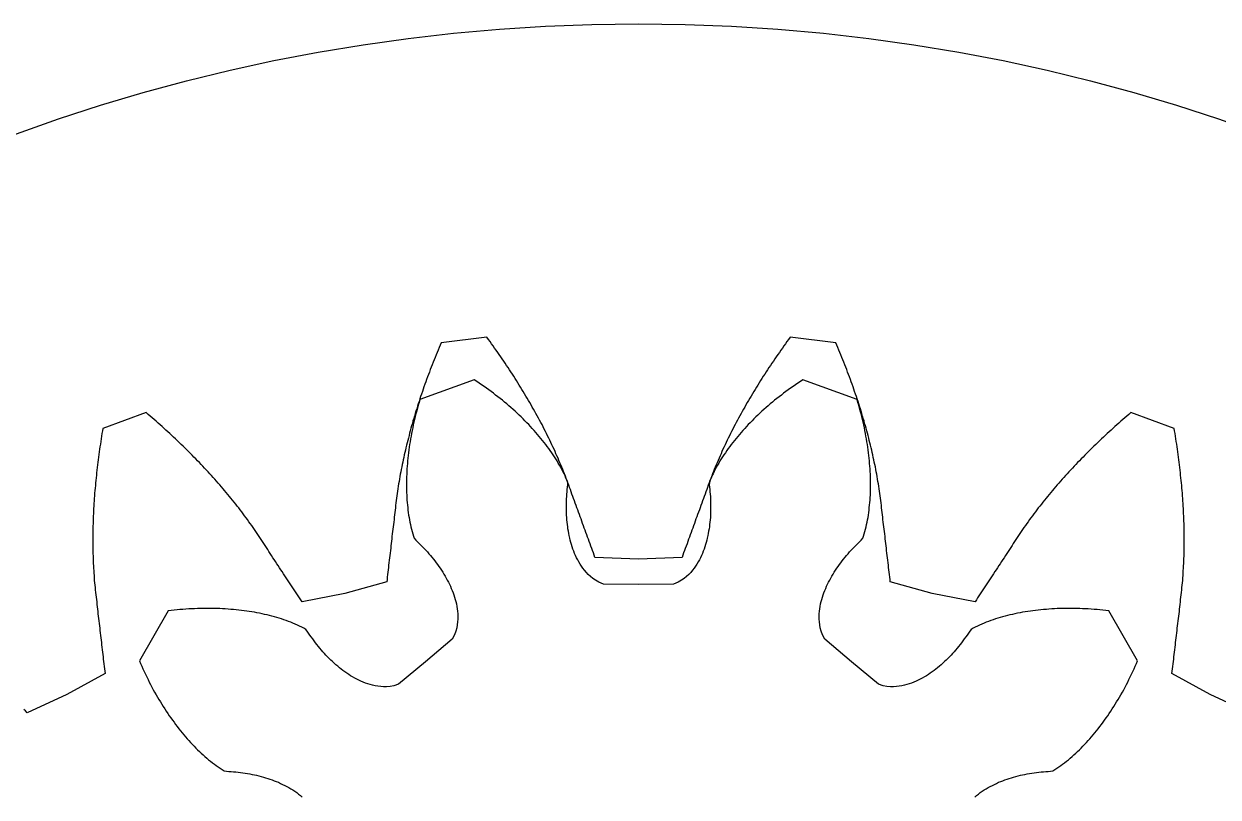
# Model space of a CAD drawing. Header units: metres. Extents: x -17.8 to 17.8, y -17.8 to 17.8.
# Drawn here: x -6.03 to 5.69, y 10.16 to 17.75 of the extents above; entities that cross this region are included whole.
import ezdxf

# ---------------------------------------------------------------- set-up
doc = ezdxf.new("R2010")
doc.units = ezdxf.units.M

msp = doc.modelspace()

# ---------------------------------------------------------------- linework, layer by layer
for points in [[(5.998, 10.992), (5.61, 11.17), (5.61, 11.17), (5.235, 11.376), (5.238, 11.399), (5.241, 11.423), (5.244, 11.446), (5.246, 11.47), (5.249, 11.493), (5.252, 11.517), (5.254, 11.54), (5.257, 11.564), (5.26, 11.587), (5.263, 11.61), (5.265, 11.634), (5.268, 11.657), (5.271, 11.681), (5.274, 11.704), (5.276, 11.728), (5.279, 11.751), (5.282, 11.775), (5.285, 11.798), (5.287, 11.821), (5.29, 11.845), (5.293, 11.868), (5.296, 11.892), (5.298, 11.915), (5.301, 11.938), (5.304, 11.962), (5.307, 11.985), (5.309, 12.009), (5.312, 12.032), (5.315, 12.055), (5.317, 12.079), (5.32, 12.102), (5.323, 12.126), (5.326, 12.149), (5.328, 12.172), (5.331, 12.196), (5.333, 12.219), (5.336, 12.243), (5.338, 12.266), (5.34, 12.29), (5.342, 12.314), (5.343, 12.338), (5.345, 12.361), (5.346, 12.385), (5.348, 12.409), (5.349, 12.433), (5.35, 12.457), (5.351, 12.481), (5.352, 12.505), (5.353, 12.529), (5.354, 12.554), (5.354, 12.578), (5.355, 12.602), (5.355, 12.626), (5.355, 12.651), (5.355, 12.675), (5.355, 12.7), (5.355, 12.724), (5.355, 12.749), (5.355, 12.773), (5.354, 12.798), (5.354, 12.822), (5.353, 12.847), (5.352, 12.872), (5.351, 12.896), (5.35, 12.921), (5.349, 12.946), (5.348, 12.971), (5.347, 12.996), (5.345, 13.02), (5.344, 13.045), (5.342, 13.07), (5.34, 13.095), (5.339, 13.12), (5.337, 13.146), (5.335, 13.171), (5.333, 13.196), (5.33, 13.221), (5.328, 13.246), (5.326, 13.271), (5.323, 13.297), (5.32, 13.322), (5.318, 13.347), (5.315, 13.373), (5.312, 13.398), (5.309, 13.423), (5.306, 13.449), (5.302, 13.474), (5.299, 13.5), (5.296, 13.525), (5.292, 13.551), (5.289, 13.576), (5.285, 13.602), (5.281, 13.628), (5.277, 13.653), (5.273, 13.679), (5.269, 13.705), (5.265, 13.73), (5.26, 13.756), (5.256, 13.782), (4.832, 13.936), (4.812, 13.919), (4.793, 13.902), (4.773, 13.885), (4.753, 13.868), (4.734, 13.851), (4.714, 13.834), (4.695, 13.817), (4.675, 13.799), (4.656, 13.782), (4.637, 13.765), (4.618, 13.748), (4.599, 13.73), (4.58, 13.713), (4.562, 13.695), (4.543, 13.678), (4.524, 13.66), (4.506, 13.643), (4.487, 13.625), (4.469, 13.607), (4.451, 13.59), (4.433, 13.572), (4.415, 13.554), (4.397, 13.536), (4.379, 13.518), (4.362, 13.5), (4.344, 13.482), (4.327, 13.464), (4.309, 13.446), (4.292, 13.428), (4.275, 13.41), (4.258, 13.392), (4.241, 13.374), (4.224, 13.356), (4.207, 13.337), (4.19, 13.319), (4.174, 13.301), (4.157, 13.282), (4.141, 13.264), (4.125, 13.245), (4.108, 13.227), (4.092, 13.208), (4.077, 13.189), (4.061, 13.171), (4.045, 13.152), (4.029, 13.133), (4.014, 13.114), (3.999, 13.096), (3.983, 13.077), (3.968, 13.058), (3.953, 13.039), (3.938, 13.02), (3.923, 13.001), (3.909, 12.982), (3.894, 12.963), (3.88, 12.944), (3.866, 12.924), (3.851, 12.905), (3.837, 12.886), (3.823, 12.866), (3.81, 12.847), (3.796, 12.828), (3.782, 12.808), (3.769, 12.789), (3.756, 12.769), (3.743, 12.75), (3.73, 12.73), (3.717, 12.71), (3.704, 12.691), (3.691, 12.671), (3.678, 12.651), (3.665, 12.632), (3.652, 12.612), (3.639, 12.592), (3.626, 12.573), (3.613, 12.553), (3.6, 12.533), (3.587, 12.513), (3.574, 12.494), (3.561, 12.474), (3.548, 12.454), (3.535, 12.435), (3.522, 12.415), (3.509, 12.395), (3.496, 12.376), (3.483, 12.356), (3.471, 12.336), (3.458, 12.316), (3.445, 12.297), (3.432, 12.277), (3.419, 12.257), (3.406, 12.237), (3.393, 12.218), (3.38, 12.198), (3.367, 12.178), (3.354, 12.158), (3.341, 12.139), (3.328, 12.119), (3.315, 12.099), (3.302, 12.079), (2.883, 12.163), (2.883, 12.163), (2.471, 12.276), (2.468, 12.3), (2.465, 12.323), (2.463, 12.347), (2.46, 12.37), (2.457, 12.394), (2.454, 12.417), (2.452, 12.441), (2.449, 12.464), (2.446, 12.488), (2.443, 12.511), (2.441, 12.535), (2.438, 12.558), (2.435, 12.582), (2.432, 12.605), (2.43, 12.628), (2.427, 12.652), (2.424, 12.675), (2.421, 12.699), (2.419, 12.722), (2.416, 12.746), (2.413, 12.769), (2.41, 12.792), (2.408, 12.816), (2.405, 12.839), (2.402, 12.863), (2.399, 12.886), (2.397, 12.909), (2.394, 12.933), (2.391, 12.956), (2.389, 12.98), (2.386, 13.003), (2.383, 13.026), (2.38, 13.05), (2.378, 13.073), (2.375, 13.096), (2.372, 13.12), (2.368, 13.143), (2.365, 13.167), (2.361, 13.19), (2.358, 13.214), (2.354, 13.237), (2.35, 13.261), (2.346, 13.284), (2.342, 13.308), (2.338, 13.332), (2.333, 13.355), (2.329, 13.379), (2.324, 13.403), (2.319, 13.426), (2.314, 13.45), (2.309, 13.474), (2.304, 13.497), (2.299, 13.521), (2.293, 13.545), (2.288, 13.568), (2.282, 13.592), (2.276, 13.616), (2.271, 13.64), (2.265, 13.664), (2.259, 13.687), (2.252, 13.711), (2.246, 13.735), (2.24, 13.759), (2.233, 13.783), (2.226, 13.807), (2.219, 13.831), (2.213, 13.854), (2.206, 13.878), (2.198, 13.902), (2.191, 13.926), (2.184, 13.95), (2.177, 13.974), (2.169, 13.998), (2.161, 14.022), (2.154, 14.046), (2.146, 14.07), (2.138, 14.094), (2.13, 14.118), (2.121, 14.142), (2.113, 14.166), (2.105, 14.19), (2.096, 14.214), (2.088, 14.238), (2.079, 14.262), (2.07, 14.286), (2.061, 14.31), (2.052, 14.334), (2.043, 14.358), (2.034, 14.382), (2.025, 14.406), (2.015, 14.43), (2.006, 14.454), (1.996, 14.478), (1.986, 14.502), (1.976, 14.526), (1.966, 14.55), (1.956, 14.574), (1.946, 14.598), (1.936, 14.622), (1.488, 14.675), (1.488, 14.675), (1.473, 14.654), (1.457, 14.633), (1.442, 14.612), (1.427, 14.59), (1.412, 14.569), (1.397, 14.548), (1.382, 14.527), (1.367, 14.506), (1.352, 14.485), (1.338, 14.463), (1.323, 14.442), (1.309, 14.421), (1.294, 14.399), (1.28, 14.378), (1.266, 14.357), (1.252, 14.335), (1.238, 14.314), (1.224, 14.293), (1.211, 14.271), (1.197, 14.25), (1.184, 14.228), (1.17, 14.207), (1.157, 14.185), (1.144, 14.164), (1.131, 14.142), (1.118, 14.121), (1.105, 14.099), (1.092, 14.078), (1.079, 14.056), (1.067, 14.035), (1.054, 14.013), (1.042, 13.991), (1.03, 13.97), (1.018, 13.948), (1.006, 13.926), (0.994, 13.905), (0.982, 13.883), (0.97, 13.861), (0.959, 13.839), (0.947, 13.818), (0.936, 13.796), (0.925, 13.774), (0.914, 13.752), (0.903, 13.73), (0.892, 13.709), (0.881, 13.687), (0.871, 13.665), (0.86, 13.643), (0.85, 13.621), (0.84, 13.599), (0.829, 13.577), (0.819, 13.555), (0.81, 13.533), (0.8, 13.511), (0.79, 13.489), (0.781, 13.467), (0.771, 13.445), (0.762, 13.423), (0.753, 13.401), (0.744, 13.379), (0.735, 13.357), (0.727, 13.335), (0.718, 13.313), (0.71, 13.291), (0.701, 13.269), (0.693, 13.247), (0.685, 13.225), (0.677, 13.203), (0.669, 13.181), (0.661, 13.158), (0.653, 13.136), (0.645, 13.114), (0.637, 13.092), (0.629, 13.07), (0.621, 13.048), (0.613, 13.026), (0.605, 13.003), (0.597, 12.981), (0.589, 12.959), (0.58, 12.937), (0.572, 12.915), (0.564, 12.893), (0.556, 12.87), (0.548, 12.848), (0.54, 12.826), (0.532, 12.804), (0.524, 12.782), (0.516, 12.76), (0.508, 12.737), (0.5, 12.715), (0.492, 12.693), (0.484, 12.671), (0.476, 12.649), (0.467, 12.626), (0.459, 12.604), (0.451, 12.582), (0.443, 12.56), (0.435, 12.537), (0.427, 12.515), (0, 12.5), (0, 12.5), (-0.427, 12.515), (-0.435, 12.537), (-0.443, 12.56), (-0.451, 12.582), (-0.459, 12.604), (-0.467, 12.626), (-0.476, 12.649), (-0.484, 12.671), (-0.492, 12.693), (-0.5, 12.715), (-0.508, 12.737), (-0.516, 12.76), (-0.524, 12.782), (-0.532, 12.804), (-0.54, 12.826), (-0.548, 12.848), (-0.556, 12.87), (-0.564, 12.893), (-0.572, 12.915), (-0.58, 12.937), (-0.589, 12.959), (-0.597, 12.981), (-0.605, 13.003), (-0.613, 13.026), (-0.621, 13.048), (-0.629, 13.07), (-0.637, 13.092), (-0.645, 13.114), (-0.653, 13.136), (-0.661, 13.158), (-0.669, 13.181), (-0.677, 13.203), (-0.685, 13.225), (-0.693, 13.247), (-0.701, 13.269), (-0.71, 13.291), (-0.718, 13.313), (-0.727, 13.335), (-0.735, 13.357), (-0.744, 13.379), (-0.753, 13.401), (-0.762, 13.423), (-0.771, 13.445), (-0.781, 13.467), (-0.79, 13.489), (-0.8, 13.511), (-0.81, 13.533), (-0.819, 13.555), (-0.829, 13.577), (-0.84, 13.599), (-0.85, 13.621), (-0.86, 13.643), (-0.871, 13.665), (-0.881, 13.687), (-0.892, 13.709), (-0.903, 13.73), (-0.914, 13.752), (-0.925, 13.774), (-0.936, 13.796), (-0.947, 13.818), (-0.959, 13.839), (-0.97, 13.861), (-0.982, 13.883), (-0.994, 13.905), (-1.006, 13.926), (-1.018, 13.948), (-1.03, 13.97), (-1.042, 13.991), (-1.054, 14.013), (-1.067, 14.035), (-1.079, 14.056), (-1.092, 14.078), (-1.105, 14.099), (-1.118, 14.121), (-1.131, 14.142), (-1.144, 14.164), (-1.157, 14.185), (-1.17, 14.207), (-1.184, 14.228), (-1.197, 14.25), (-1.211, 14.271), (-1.224, 14.293), (-1.238, 14.314), (-1.252, 14.335), (-1.266, 14.357), (-1.28, 14.378), (-1.294, 14.399), (-1.309, 14.421), (-1.323, 14.442), (-1.338, 14.463), (-1.352, 14.485), (-1.367, 14.506), (-1.382, 14.527), (-1.397, 14.548), (-1.412, 14.569), (-1.427, 14.59), (-1.442, 14.612), (-1.457, 14.633), (-1.473, 14.654), (-1.488, 14.675), (-1.936, 14.622), (-1.946, 14.598), (-1.956, 14.574), (-1.966, 14.55), (-1.976, 14.526), (-1.986, 14.502), (-1.996, 14.478), (-2.006, 14.454), (-2.015, 14.43), (-2.025, 14.406), (-2.034, 14.382), (-2.043, 14.358), (-2.052, 14.334), (-2.061, 14.31), (-2.07, 14.286), (-2.079, 14.262), (-2.088, 14.238), (-2.096, 14.214), (-2.105, 14.19), (-2.113, 14.166), (-2.121, 14.142), (-2.13, 14.118), (-2.138, 14.094), (-2.146, 14.07), (-2.154, 14.046), (-2.161, 14.022), (-2.169, 13.998), (-2.176, 13.974), (-2.184, 13.95), (-2.191, 13.926), (-2.198, 13.902), (-2.206, 13.878), (-2.213, 13.854), (-2.219, 13.831), (-2.226, 13.807), (-2.233, 13.783), (-2.24, 13.759), (-2.246, 13.735), (-2.252, 13.711), (-2.258, 13.687), (-2.265, 13.664), (-2.271, 13.64), (-2.276, 13.616), (-2.282, 13.592), (-2.288, 13.568), (-2.293, 13.545), (-2.299, 13.521), (-2.304, 13.497), (-2.309, 13.474), (-2.314, 13.45), (-2.319, 13.426), (-2.324, 13.403), (-2.329, 13.379), (-2.333, 13.355), (-2.338, 13.332), (-2.342, 13.308), (-2.346, 13.284), (-2.35, 13.261), (-2.354, 13.237), (-2.358, 13.214), (-2.361, 13.19), (-2.365, 13.167), (-2.368, 13.143), (-2.372, 13.12), (-2.375, 13.096), (-2.378, 13.073), (-2.38, 13.05), (-2.383, 13.026), (-2.386, 13.003), (-2.389, 12.98), (-2.391, 12.956), (-2.394, 12.933), (-2.397, 12.909), (-2.399, 12.886), (-2.402, 12.863), (-2.405, 12.839), (-2.408, 12.816), (-2.41, 12.792), (-2.413, 12.769), (-2.416, 12.746), (-2.419, 12.722), (-2.421, 12.699), (-2.424, 12.675), (-2.427, 12.652), (-2.43, 12.628), (-2.432, 12.605), (-2.435, 12.582), (-2.438, 12.558), (-2.441, 12.535), (-2.443, 12.511), (-2.446, 12.488), (-2.449, 12.464), (-2.452, 12.441), (-2.454, 12.417), (-2.457, 12.394), (-2.46, 12.37), (-2.463, 12.347), (-2.465, 12.323), (-2.468, 12.3), (-2.471, 12.276), (-2.883, 12.163), (-2.883, 12.163), (-3.302, 12.079), (-3.315, 12.099), (-3.328, 12.119), (-3.341, 12.139), (-3.354, 12.158), (-3.367, 12.178), (-3.38, 12.198), (-3.393, 12.218), (-3.406, 12.237), (-3.419, 12.257), (-3.432, 12.277), (-3.445, 12.297), (-3.458, 12.316), (-3.471, 12.336), (-3.483, 12.356), (-3.496, 12.376), (-3.509, 12.395), (-3.522, 12.415), (-3.535, 12.435), (-3.548, 12.454), (-3.561, 12.474), (-3.574, 12.494), (-3.587, 12.513), (-3.6, 12.533), (-3.613, 12.553), (-3.626, 12.573), (-3.639, 12.592), (-3.652, 12.612), (-3.665, 12.632), (-3.678, 12.651), (-3.691, 12.671), (-3.704, 12.691), (-3.717, 12.71), (-3.73, 12.73), (-3.743, 12.75), (-3.756, 12.769), (-3.769, 12.789), (-3.782, 12.808), (-3.796, 12.828), (-3.81, 12.847), (-3.823, 12.866), (-3.837, 12.886), (-3.851, 12.905), (-3.866, 12.924), (-3.88, 12.944), (-3.894, 12.963), (-3.909, 12.982), (-3.923, 13.001), (-3.938, 13.02), (-3.953, 13.039), (-3.968, 13.058), (-3.983, 13.077), (-3.999, 13.096), (-4.014, 13.114), (-4.029, 13.133), (-4.045, 13.152), (-4.061, 13.171), (-4.077, 13.189), (-4.092, 13.208), (-4.108, 13.227), (-4.125, 13.245), (-4.141, 13.264), (-4.157, 13.282), (-4.174, 13.301), (-4.19, 13.319), (-4.207, 13.337), (-4.224, 13.356), (-4.241, 13.374), (-4.258, 13.392), (-4.275, 13.41), (-4.292, 13.428), (-4.309, 13.446), (-4.327, 13.464), (-4.344, 13.482), (-4.362, 13.5), (-4.379, 13.518), (-4.397, 13.536), (-4.415, 13.554), (-4.433, 13.572), (-4.451, 13.59), (-4.469, 13.607), (-4.487, 13.625), (-4.506, 13.643), (-4.524, 13.66), (-4.543, 13.678), (-4.562, 13.695), (-4.58, 13.713), (-4.599, 13.73), (-4.618, 13.748), (-4.637, 13.765), (-4.656, 13.782), (-4.675, 13.799), (-4.695, 13.817), (-4.714, 13.834), (-4.734, 13.851), (-4.753, 13.868), (-4.773, 13.885), (-4.793, 13.902), (-4.812, 13.919), (-4.832, 13.936), (-5.256, 13.782), (-5.26, 13.756), (-5.265, 13.73), (-5.269, 13.705), (-5.273, 13.679), (-5.277, 13.653), (-5.281, 13.628), (-5.285, 13.602), (-5.289, 13.576), (-5.292, 13.551), (-5.296, 13.525), (-5.299, 13.5), (-5.302, 13.474), (-5.306, 13.449), (-5.309, 13.423), (-5.312, 13.398), (-5.315, 13.373), (-5.318, 13.347), (-5.32, 13.322), (-5.323, 13.297), (-5.326, 13.271), (-5.328, 13.246), (-5.33, 13.221), (-5.333, 13.196), (-5.335, 13.171), (-5.337, 13.146), (-5.339, 13.12), (-5.34, 13.095), (-5.342, 13.07), (-5.344, 13.045), (-5.345, 13.02), (-5.347, 12.996), (-5.348, 12.971), (-5.349, 12.946), (-5.35, 12.921), (-5.351, 12.896), (-5.352, 12.872), (-5.353, 12.847), (-5.354, 12.822), (-5.354, 12.798), (-5.355, 12.773), (-5.355, 12.749), (-5.355, 12.724), (-5.355, 12.7), (-5.355, 12.675), (-5.355, 12.651), (-5.355, 12.626), (-5.355, 12.602), (-5.354, 12.578), (-5.354, 12.554), (-5.353, 12.529), (-5.352, 12.505), (-5.351, 12.481), (-5.35, 12.457), (-5.349, 12.433), (-5.348, 12.409), (-5.346, 12.385), (-5.345, 12.361), (-5.343, 12.338), (-5.342, 12.314), (-5.34, 12.29), (-5.338, 12.266), (-5.336, 12.243), (-5.333, 12.219), (-5.331, 12.196), (-5.328, 12.172), (-5.326, 12.149), (-5.323, 12.126), (-5.32, 12.102), (-5.317, 12.079), (-5.315, 12.055), (-5.312, 12.032), (-5.309, 12.009), (-5.307, 11.985), (-5.304, 11.962), (-5.301, 11.938), (-5.298, 11.915), (-5.296, 11.892), (-5.293, 11.868), (-5.29, 11.845), (-5.287, 11.821), (-5.285, 11.798), (-5.282, 11.775), (-5.279, 11.751), (-5.276, 11.728), (-5.274, 11.704), (-5.271, 11.681), (-5.268, 11.657), (-5.265, 11.634), (-5.263, 11.61), (-5.26, 11.587), (-5.257, 11.564), (-5.254, 11.54), (-5.252, 11.517), (-5.249, 11.493), (-5.246, 11.47), (-5.244, 11.446), (-5.241, 11.423), (-5.238, 11.399), (-5.235, 11.376), (-5.61, 11.17), (-5.61, 11.17), (-5.998, 10.992), (-6.016, 11.009), (-6.033, 11.025)], [(3.299, 10.163), (3.317, 10.179), (3.335, 10.194), (3.354, 10.209), (3.373, 10.221), (3.392, 10.235), (3.412, 10.246), (3.432, 10.258), (3.452, 10.269), (3.472, 10.279), (3.492, 10.289), (3.512, 10.299), (3.533, 10.309), (3.554, 10.317), (3.575, 10.325), (3.596, 10.333), (3.617, 10.341), (3.638, 10.348), (3.66, 10.354), (3.681, 10.361), (3.703, 10.367), (3.725, 10.372), (3.747, 10.378), (3.769, 10.382), (3.792, 10.387), (3.814, 10.391), (3.837, 10.395), (3.859, 10.399), (3.882, 10.403), (3.905, 10.406), (3.928, 10.408), (3.951, 10.411), (3.974, 10.413), (3.997, 10.414), (4.02, 10.416), (4.044, 10.418), (4.066, 10.422), (4.086, 10.434), (4.105, 10.447), (4.124, 10.46), (4.143, 10.473), (4.162, 10.487), (4.181, 10.501), (4.2, 10.516), (4.218, 10.531), (4.237, 10.546), (4.255, 10.562), (4.273, 10.578), (4.291, 10.594), (4.309, 10.611), (4.326, 10.628), (4.344, 10.645), (4.361, 10.663), (4.378, 10.681), (4.395, 10.699), (4.412, 10.718), (4.429, 10.737), (4.446, 10.756), (4.462, 10.775), (4.479, 10.795), (4.495, 10.815), (4.511, 10.835), (4.527, 10.856), (4.543, 10.877), (4.558, 10.898), (4.574, 10.919), (4.589, 10.941), (4.604, 10.962), (4.619, 10.984), (4.634, 11.007), (4.649, 11.029), (4.664, 11.052), (4.678, 11.075), (4.692, 11.098), (4.706, 11.122), (4.72, 11.145), (4.734, 11.169), (4.748, 11.194), (4.761, 11.218), (4.775, 11.243), (4.788, 11.268), (4.801, 11.293), (4.813, 11.318), (4.826, 11.343), (4.839, 11.369), (4.851, 11.395), (4.863, 11.421), (4.875, 11.448), (4.887, 11.474), (4.898, 11.501), (4.615, 11.992), (4.586, 11.995), (4.557, 11.998), (4.528, 12.001), (4.5, 12.003), (4.471, 12.006), (4.443, 12.008), (4.414, 12.01), (4.386, 12.011), (4.358, 12.012), (4.329, 12.013), (4.301, 12.014), (4.274, 12.015), (4.246, 12.015), (4.218, 12.015), (4.191, 12.015), (4.163, 12.014), (4.136, 12.014), (4.109, 12.013), (4.082, 12.011), (4.055, 12.01), (4.028, 12.008), (4.002, 12.006), (3.975, 12.004), (3.949, 12.002), (3.923, 11.999), (3.897, 11.996), (3.871, 11.992), (3.845, 11.989), (3.819, 11.985), (3.794, 11.981), (3.769, 11.977), (3.744, 11.972), (3.719, 11.967), (3.694, 11.962), (3.669, 11.957), (3.645, 11.951), (3.621, 11.945), (3.597, 11.939), (3.573, 11.933), (3.549, 11.926), (3.526, 11.919), (3.503, 11.912), (3.48, 11.904), (3.457, 11.896), (3.435, 11.888), (3.412, 11.879), (3.391, 11.871), (3.369, 11.861), (3.347, 11.852), (3.326, 11.842), (3.305, 11.832), (3.285, 11.821), (3.265, 11.81), (3.25, 11.793), (3.237, 11.774), (3.224, 11.754), (3.211, 11.735), (3.197, 11.716), (3.183, 11.697), (3.17, 11.679), (3.156, 11.66), (3.141, 11.643), (3.127, 11.625), (3.112, 11.607), (3.097, 11.59), (3.082, 11.573), (3.067, 11.557), (3.051, 11.54), (3.035, 11.524), (3.019, 11.508), (3.003, 11.493), (2.986, 11.477), (2.97, 11.462), (2.952, 11.448), (2.935, 11.433), (2.917, 11.419), (2.9, 11.405), (2.881, 11.392), (2.863, 11.379), (2.844, 11.367), (2.825, 11.355), (2.805, 11.343), (2.785, 11.332), (2.765, 11.32), (2.744, 11.311), (2.724, 11.3), (2.702, 11.291), (2.68, 11.282), (2.656, 11.275), (2.633, 11.268), (2.609, 11.261), (2.584, 11.256), (2.557, 11.252), (2.53, 11.249), (2.501, 11.247), (2.472, 11.247), (2.438, 11.25), (2.401, 11.257), (2.355, 11.272), (2.089, 11.49), (2.089, 11.49), (1.828, 11.714), (1.806, 11.756), (1.792, 11.792), (1.783, 11.824), (1.779, 11.854), (1.775, 11.882), (1.774, 11.91), (1.773, 11.936), (1.774, 11.962), (1.776, 11.987), (1.78, 12.011), (1.782, 12.035), (1.787, 12.059), (1.792, 12.082), (1.799, 12.104), (1.805, 12.126), (1.813, 12.148), (1.82, 12.169), (1.829, 12.191), (1.837, 12.212), (1.846, 12.232), (1.856, 12.253), (1.865, 12.273), (1.876, 12.293), (1.886, 12.313), (1.898, 12.332), (1.909, 12.352), (1.921, 12.371), (1.933, 12.39), (1.945, 12.409), (1.958, 12.427), (1.972, 12.446), (1.985, 12.464), (1.999, 12.482), (2.013, 12.5), (2.027, 12.518), (2.042, 12.535), (2.057, 12.552), (2.072, 12.57), (2.088, 12.587), (2.104, 12.603), (2.12, 12.62), (2.136, 12.637), (2.153, 12.653), (2.169, 12.669), (2.186, 12.685), (2.2, 12.703), (2.208, 12.725), (2.215, 12.747), (2.221, 12.769), (2.227, 12.792), (2.233, 12.814), (2.238, 12.837), (2.243, 12.861), (2.248, 12.884), (2.252, 12.908), (2.256, 12.931), (2.259, 12.955), (2.262, 12.979), (2.265, 13.004), (2.268, 13.028), (2.27, 13.053), (2.272, 13.077), (2.273, 13.102), (2.275, 13.127), (2.276, 13.152), (2.277, 13.177), (2.277, 13.203), (2.277, 13.228), (2.277, 13.254), (2.277, 13.28), (2.276, 13.306), (2.275, 13.331), (2.274, 13.358), (2.272, 13.384), (2.27, 13.41), (2.268, 13.436), (2.266, 13.463), (2.263, 13.489), (2.26, 13.516), (2.257, 13.543), (2.253, 13.57), (2.25, 13.596), (2.246, 13.623), (2.241, 13.651), (2.237, 13.678), (2.232, 13.705), (2.227, 13.732), (2.222, 13.76), (2.216, 13.787), (2.21, 13.815), (2.204, 13.842), (2.197, 13.87), (2.191, 13.897), (2.184, 13.925), (2.176, 13.953), (2.169, 13.981), (2.161, 14.009), (2.153, 14.037), (2.145, 14.065), (1.613, 14.258), (1.613, 14.258), (1.588, 14.242), (1.564, 14.226), (1.54, 14.21), (1.516, 14.193), (1.493, 14.176), (1.47, 14.16), (1.447, 14.143), (1.424, 14.126), (1.402, 14.109), (1.38, 14.091), (1.358, 14.074), (1.336, 14.057), (1.314, 14.039), (1.293, 14.021), (1.272, 14.003), (1.252, 13.985), (1.231, 13.967), (1.211, 13.949), (1.191, 13.931), (1.171, 13.912), (1.152, 13.894), (1.133, 13.875), (1.114, 13.856), (1.096, 13.837), (1.077, 13.819), (1.059, 13.799), (1.042, 13.78), (1.024, 13.761), (1.007, 13.742), (0.99, 13.722), (0.974, 13.703), (0.957, 13.683), (0.941, 13.663), (0.926, 13.644), (0.91, 13.624), (0.895, 13.604), (0.88, 13.584), (0.866, 13.564), (0.852, 13.543), (0.838, 13.523), (0.825, 13.503), (0.812, 13.482), (0.799, 13.462), (0.787, 13.441), (0.775, 13.42), (0.763, 13.399), (0.752, 13.378), (0.741, 13.357), (0.731, 13.336), (0.721, 13.315), (0.712, 13.294), (0.703, 13.273), (0.695, 13.251), (0.694, 13.228), (0.697, 13.205), (0.699, 13.182), (0.701, 13.159), (0.703, 13.136), (0.705, 13.113), (0.706, 13.089), (0.707, 13.066), (0.708, 13.044), (0.708, 13.021), (0.708, 12.998), (0.708, 12.975), (0.707, 12.952), (0.706, 12.93), (0.705, 12.907), (0.703, 12.884), (0.701, 12.862), (0.698, 12.84), (0.695, 12.817), (0.692, 12.795), (0.688, 12.773), (0.685, 12.751), (0.68, 12.729), (0.675, 12.706), (0.67, 12.685), (0.663, 12.663), (0.657, 12.641), (0.65, 12.62), (0.643, 12.598), (0.635, 12.577), (0.627, 12.555), (0.617, 12.534), (0.608, 12.513), (0.597, 12.492), (0.586, 12.471), (0.572, 12.45), (0.56, 12.43), (0.545, 12.409), (0.529, 12.389), (0.512, 12.369), (0.493, 12.349), (0.472, 12.329), (0.449, 12.31), (0.422, 12.291), (0.388, 12.272), (0.344, 12.254), (0, 12.25), (0, 12.25), (-0.344, 12.254), (-0.388, 12.272), (-0.422, 12.291), (-0.449, 12.31), (-0.472, 12.329), (-0.493, 12.349), (-0.512, 12.369), (-0.529, 12.389), (-0.545, 12.409), (-0.56, 12.43), (-0.572, 12.45), (-0.586, 12.471), (-0.597, 12.492), (-0.608, 12.513), (-0.617, 12.534), (-0.627, 12.555), (-0.635, 12.577), (-0.643, 12.598), (-0.65, 12.62), (-0.657, 12.641), (-0.663, 12.663), (-0.67, 12.685), (-0.675, 12.706), (-0.68, 12.729), (-0.685, 12.751), (-0.688, 12.773), (-0.692, 12.795), (-0.695, 12.817), (-0.698, 12.84), (-0.701, 12.862), (-0.703, 12.884), (-0.705, 12.907), (-0.706, 12.93), (-0.707, 12.952), (-0.708, 12.975), (-0.708, 12.998), (-0.708, 13.021), (-0.708, 13.044), (-0.707, 13.066), (-0.706, 13.089), (-0.705, 13.113), (-0.703, 13.136), (-0.701, 13.159), (-0.699, 13.182), (-0.697, 13.205), (-0.694, 13.228), (-0.695, 13.251), (-0.703, 13.273), (-0.712, 13.294), (-0.721, 13.315), (-0.731, 13.336), (-0.741, 13.357), (-0.752, 13.378), (-0.763, 13.399), (-0.775, 13.42), (-0.787, 13.441), (-0.799, 13.462), (-0.812, 13.482), (-0.825, 13.503), (-0.838, 13.523), (-0.852, 13.543), (-0.866, 13.564), (-0.88, 13.584), (-0.895, 13.604), (-0.91, 13.624), (-0.926, 13.644), (-0.941, 13.663), (-0.957, 13.683), (-0.974, 13.703), (-0.99, 13.722), (-1.007, 13.742), (-1.024, 13.761), (-1.042, 13.78), (-1.059, 13.799), (-1.077, 13.819), (-1.096, 13.837), (-1.114, 13.856), (-1.133, 13.875), (-1.152, 13.894), (-1.171, 13.912), (-1.191, 13.931), (-1.211, 13.949), (-1.231, 13.967), (-1.252, 13.985), (-1.272, 14.003), (-1.293, 14.021), (-1.314, 14.039), (-1.336, 14.057), (-1.358, 14.074), (-1.38, 14.091), (-1.402, 14.109), (-1.424, 14.126), (-1.447, 14.143), (-1.47, 14.16), (-1.493, 14.176), (-1.516, 14.193), (-1.54, 14.21), (-1.564, 14.226), (-1.588, 14.242), (-1.613, 14.258), (-2.145, 14.065), (-2.153, 14.037), (-2.161, 14.009), (-2.169, 13.981), (-2.176, 13.953), (-2.184, 13.925), (-2.191, 13.897), (-2.197, 13.87), (-2.204, 13.842), (-2.21, 13.815), (-2.216, 13.787), (-2.222, 13.76), (-2.227, 13.732), (-2.232, 13.705), (-2.237, 13.678), (-2.241, 13.651), (-2.246, 13.623), (-2.25, 13.596), (-2.253, 13.57), (-2.257, 13.543), (-2.26, 13.516), (-2.263, 13.489), (-2.266, 13.463), (-2.268, 13.436), (-2.27, 13.41), (-2.272, 13.384), (-2.274, 13.358), (-2.275, 13.331), (-2.276, 13.306), (-2.277, 13.28), (-2.277, 13.254), (-2.277, 13.228), (-2.277, 13.203), (-2.277, 13.177), (-2.276, 13.152), (-2.275, 13.127), (-2.273, 13.102), (-2.272, 13.077), (-2.27, 13.053), (-2.268, 13.028), (-2.265, 13.004), (-2.262, 12.979), (-2.259, 12.955), (-2.256, 12.931), (-2.252, 12.908), (-2.248, 12.884), (-2.243, 12.861), (-2.238, 12.837), (-2.233, 12.814), (-2.227, 12.792), (-2.221, 12.769), (-2.215, 12.747), (-2.208, 12.725), (-2.2, 12.703), (-2.186, 12.685), (-2.169, 12.669), (-2.153, 12.653), (-2.136, 12.637), (-2.12, 12.62), (-2.104, 12.603), (-2.088, 12.587), (-2.072, 12.57), (-2.057, 12.552), (-2.042, 12.535), (-2.027, 12.518), (-2.013, 12.5), (-1.999, 12.482), (-1.985, 12.464), (-1.972, 12.446), (-1.958, 12.427), (-1.945, 12.409), (-1.933, 12.39), (-1.921, 12.371), (-1.909, 12.352), (-1.898, 12.332), (-1.886, 12.313), (-1.876, 12.293), (-1.865, 12.273), (-1.856, 12.253), (-1.846, 12.232), (-1.837, 12.212), (-1.829, 12.191), (-1.82, 12.169), (-1.813, 12.148), (-1.805, 12.126), (-1.799, 12.104), (-1.792, 12.082), (-1.787, 12.059), (-1.782, 12.035), (-1.78, 12.011), (-1.776, 11.987), (-1.774, 11.962), (-1.773, 11.936), (-1.774, 11.91), (-1.775, 11.882), (-1.779, 11.854), (-1.783, 11.824), (-1.792, 11.792), (-1.806, 11.756), (-1.828, 11.714), (-2.089, 11.49), (-2.089, 11.49), (-2.355, 11.272), (-2.401, 11.257), (-2.438, 11.25), (-2.472, 11.247), (-2.501, 11.247), (-2.53, 11.249), (-2.557, 11.252), (-2.584, 11.256), (-2.609, 11.261), (-2.633, 11.268), (-2.656, 11.275), (-2.68, 11.282), (-2.702, 11.291), (-2.724, 11.3), (-2.744, 11.311), (-2.765, 11.32), (-2.785, 11.332), (-2.805, 11.343), (-2.825, 11.355), (-2.844, 11.367), (-2.863, 11.379), (-2.881, 11.392), (-2.9, 11.405), (-2.917, 11.419), (-2.935, 11.433), (-2.952, 11.448), (-2.97, 11.462), (-2.986, 11.477), (-3.003, 11.493), (-3.019, 11.508), (-3.035, 11.524), (-3.051, 11.54), (-3.067, 11.557), (-3.082, 11.573), (-3.097, 11.59), (-3.112, 11.607), (-3.127, 11.625), (-3.141, 11.643), (-3.156, 11.66), (-3.17, 11.679), (-3.183, 11.697), (-3.197, 11.716), (-3.211, 11.735), (-3.224, 11.754), (-3.237, 11.774), (-3.25, 11.793), (-3.265, 11.81), (-3.285, 11.821), (-3.305, 11.832), (-3.326, 11.842), (-3.347, 11.852), (-3.369, 11.861), (-3.391, 11.871), (-3.412, 11.879), (-3.435, 11.888), (-3.457, 11.896), (-3.48, 11.904), (-3.503, 11.912), (-3.526, 11.919), (-3.549, 11.926), (-3.573, 11.933), (-3.597, 11.939), (-3.621, 11.945), (-3.645, 11.951), (-3.669, 11.957), (-3.694, 11.962), (-3.719, 11.967), (-3.744, 11.972), (-3.769, 11.977), (-3.794, 11.981), (-3.819, 11.985), (-3.845, 11.989), (-3.871, 11.992), (-3.897, 11.996), (-3.923, 11.999), (-3.949, 12.002), (-3.975, 12.004), (-4.002, 12.006), (-4.028, 12.008), (-4.055, 12.01), (-4.082, 12.011), (-4.109, 12.013), (-4.136, 12.014), (-4.163, 12.014), (-4.191, 12.015), (-4.218, 12.015), (-4.246, 12.015), (-4.274, 12.015), (-4.301, 12.014), (-4.329, 12.013), (-4.358, 12.012), (-4.386, 12.011), (-4.414, 12.01), (-4.443, 12.008), (-4.471, 12.006), (-4.5, 12.003), (-4.528, 12.001), (-4.557, 11.998), (-4.586, 11.995), (-4.615, 11.992), (-4.898, 11.501), (-4.887, 11.474), (-4.875, 11.448), (-4.863, 11.421), (-4.851, 11.395), (-4.839, 11.369), (-4.826, 11.343), (-4.813, 11.318), (-4.801, 11.293), (-4.788, 11.268), (-4.775, 11.243), (-4.761, 11.218), (-4.748, 11.194), (-4.734, 11.169), (-4.72, 11.145), (-4.706, 11.122), (-4.692, 11.098), (-4.678, 11.075), (-4.664, 11.052), (-4.649, 11.029), (-4.634, 11.007), (-4.619, 10.984), (-4.604, 10.962), (-4.589, 10.941), (-4.574, 10.919), (-4.558, 10.898), (-4.543, 10.877), (-4.527, 10.856), (-4.511, 10.835), (-4.495, 10.815), (-4.479, 10.795), (-4.462, 10.775), (-4.446, 10.756), (-4.429, 10.737), (-4.412, 10.718), (-4.395, 10.699), (-4.378, 10.681), (-4.361, 10.663), (-4.344, 10.645), (-4.326, 10.628), (-4.309, 10.611), (-4.291, 10.594), (-4.273, 10.578), (-4.255, 10.562), (-4.237, 10.546), (-4.218, 10.531), (-4.2, 10.516), (-4.181, 10.501), (-4.162, 10.487), (-4.143, 10.473), (-4.124, 10.46), (-4.105, 10.447), (-4.086, 10.434), (-4.066, 10.422), (-4.044, 10.418), (-4.02, 10.416), (-3.997, 10.414), (-3.974, 10.413), (-3.951, 10.411), (-3.928, 10.408), (-3.905, 10.406), (-3.882, 10.403), (-3.859, 10.399), (-3.837, 10.395), (-3.814, 10.391), (-3.792, 10.387), (-3.769, 10.382), (-3.747, 10.378), (-3.725, 10.372), (-3.703, 10.367), (-3.681, 10.361), (-3.66, 10.354), (-3.638, 10.348), (-3.617, 10.341), (-3.596, 10.333), (-3.575, 10.325), (-3.554, 10.317), (-3.533, 10.309), (-3.512, 10.299), (-3.492, 10.289), (-3.472, 10.279), (-3.452, 10.269), (-3.432, 10.258), (-3.412, 10.246), (-3.392, 10.235), (-3.373, 10.221), (-3.354, 10.209), (-3.335, 10.194), (-3.317, 10.179), (-3.299, 10.163)]]:
    msp.add_lwpolyline(points)
msp.add_circle((0, 0), 17.75)

doc.saveas('drawing.dxf')
